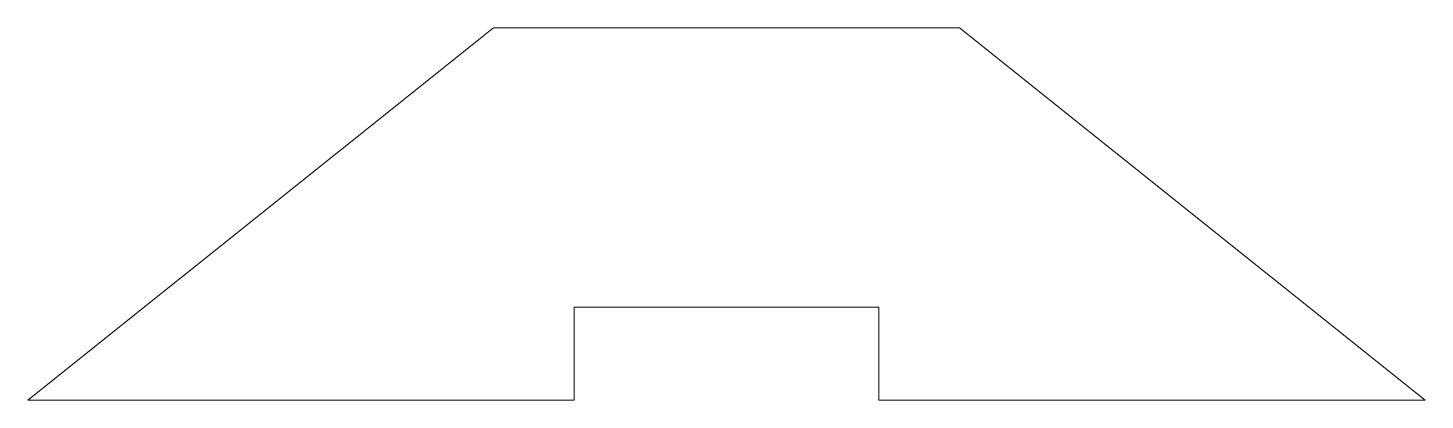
# Model space of a CAD drawing. Header units: millimetres. Extents: x -10 to 20, y 0 to 8.
import ezdxf

# ---------------------------------------------------------------- set-up
doc = ezdxf.new("R2010")
doc.units = ezdxf.units.MM
doc.layers.add('cut', color=178, linetype='Continuous', lineweight=0, true_color=0x000000)

msp = doc.modelspace()

# ---------------------------------------------------------------- linework, layer by layer
at = {"layer": 'cut'}
for p, q in [((0, 8), (-10, 0)), ((10, 8), (0, 8)), ((10, 8), (20, 0)), ((1.73, 0), (1.73, 2)), ((1.73, 2), (8.27, 2)), ((8.27, 0), (8.27, 2)), ((-10, 0), (1.73, 0)), ((8.27, 0), (20, 0))]:
    msp.add_line(p, q, dxfattribs=at)

doc.saveas('drawing.dxf')
